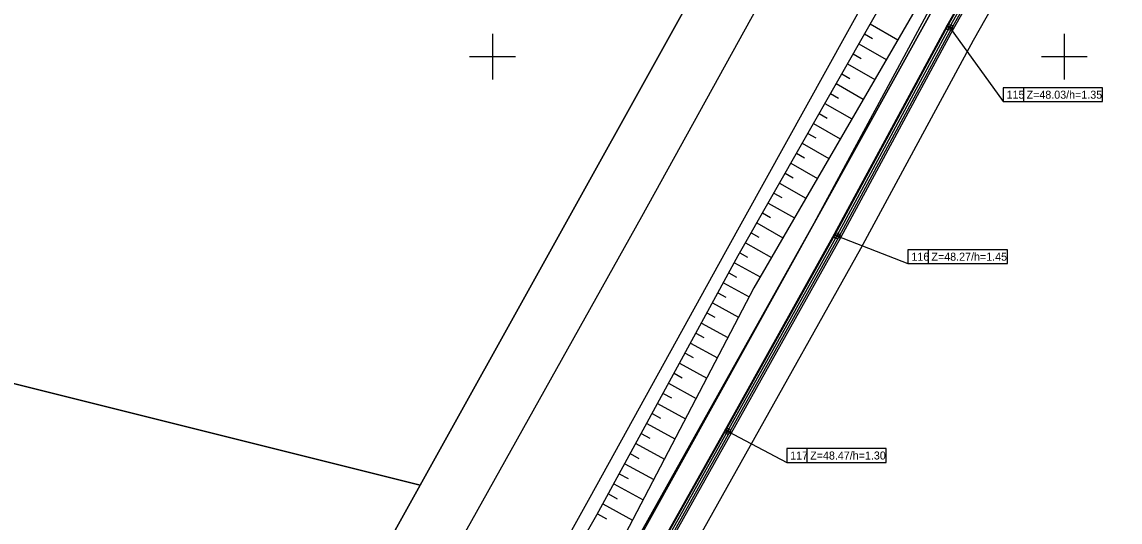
# Model space of a CAD drawing. Extents: x 567882 to 578407, y 6567824 to 6585634.
# Drawn here: x 574858.9 to 574954.9, y 6579609.3 to 6579653 of the extents above; entities that cross this region are included whole.
import ezdxf

# ---------------------------------------------------------------- set-up
doc = ezdxf.new("R2010")
doc.units = 0
for name, color, linetype in [('ABIJOONIS', 7, 'Continuous'), ('KOORDPUNKT', 7, 'Continuous'), ('KPKAABEL', 7, 'Continuous'), ('MOOTKORG-EH2000', 7, 'Continuous'), ('MOOTMPUNKT', 7, 'Continuous'), ('MOOTPIIR', 7, 'Continuous'), ('PIIR', 7, 'Continuous'), ('RELJEEF', 7, 'Continuous'), ('SITRASS', 7, 'Continuous'), ('TEE', 7, 'Continuous'), ('VORK', 7, 'Continuous')]:
    doc.layers.add(name, color=color, linetype=linetype)

msp = doc.modelspace()

# ---------------------------------------------------------------- linework, layer by layer
at = {"layer": 'ABIJOONIS'}
for p, q in [((574946.452, 6579646.076), (574946.452, 6579647.276)), ((574938.132, 6579631.921), (574938.132, 6579633.121)), ((574927.529, 6579614.55), (574927.529, 6579615.75))]:
    msp.add_line(p, q, dxfattribs=at)
for points in [[(574939.96, 6579652.562), (574944.652, 6579646.076), (574953.352, 6579646.076), (574953.352, 6579647.276), (574944.652, 6579647.276), (574944.652, 6579646.076)], [(574930.112, 6579634.352), (574936.332, 6579631.921), (574945.032, 6579631.921), (574945.032, 6579633.121), (574936.332, 6579633.121), (574936.332, 6579631.921)], [(574920.563, 6579617.273), (574925.729, 6579614.55), (574934.429, 6579614.55), (574934.429, 6579615.75), (574925.729, 6579615.75), (574925.729, 6579614.55)]]:
    msp.add_lwpolyline(points, dxfattribs=at)
at = {"layer": 'KOORDPUNKT'}
for centre, radius in [((574939.96, 6579652.562), 0.25), ((574939.96, 6579652.562), 0.025), ((574939.96, 6579652.562), 0.0221), ((574939.96, 6579652.562), 0.0191), ((574939.96, 6579652.562), 0.0161), ((574939.96, 6579652.562), 0.0132), ((574939.96, 6579652.562), 0.0102), ((574939.96, 6579652.562), 0.00726), ((574939.96, 6579652.562), 0.0043), ((574930.112, 6579634.352), 0.25), ((574930.112, 6579634.352), 0.025), ((574930.112, 6579634.352), 0.0221), ((574930.112, 6579634.352), 0.0191), ((574930.112, 6579634.352), 0.0161), ((574930.112, 6579634.352), 0.0132), ((574930.112, 6579634.352), 0.0102), ((574930.112, 6579634.352), 0.00726), ((574930.112, 6579634.352), 0.0043), ((574920.563, 6579617.273), 0.25), ((574920.563, 6579617.273), 0.025), ((574920.563, 6579617.273), 0.0221), ((574920.563, 6579617.273), 0.0191), ((574920.563, 6579617.273), 0.0161), ((574920.563, 6579617.273), 0.0132), ((574920.563, 6579617.273), 0.0102), ((574920.563, 6579617.273), 0.00726), ((574920.563, 6579617.273), 0.0043)]:
    msp.add_circle(centre, radius, dxfattribs=at)
at = {"layer": 'KPKAABEL'}
for points in [[(574989.76, 6579739.909), (574980.48, 6579723.418), (574970.477, 6579705.895), (574960.355, 6579688.25), (574950.768, 6579671.215), (574940.129, 6579652.468), (574930.281, 6579634.259), (574920.731, 6579617.179), (574910.158, 6579598.359), (574906.501, 6579591.465), (574905.559, 6579589.796), (574904.581, 6579587.758), (574903.273, 6579585.36), (574900.95, 6579581.191), (574891.261, 6579564.822), (574879.768, 6579545.448)], [(574989.905, 6579739.828), (574980.625, 6579723.337), (574970.621, 6579705.813), (574960.499, 6579688.168), (574950.912, 6579671.133), (574940.274, 6579652.388), (574930.427, 6579634.179), (574920.876, 6579617.097), (574910.304, 6579598.28), (574906.636, 6579591.274), (574905.621, 6579589.512), (574904.821, 6579587.945), (574903.445, 6579585.311), (574901.094, 6579581.108), (574891.404, 6579564.737), (574879.911, 6579545.365)], [(574989.905, 6579739.828), (574980.625, 6579723.337), (574970.621, 6579705.813), (574960.499, 6579688.168), (574950.912, 6579671.133), (574940.274, 6579652.388), (574930.427, 6579634.179), (574920.876, 6579617.097), (574910.304, 6579598.28), (574906.636, 6579591.274), (574905.621, 6579589.512), (574904.821, 6579587.945), (574903.445, 6579585.311), (574901.094, 6579581.108), (574891.404, 6579564.737), (574879.911, 6579545.365)], [(574989.423, 6579740.096), (574980.144, 6579723.609), (574970.142, 6579706.087), (574960.019, 6579688.441), (574950.432, 6579671.405), (574939.792, 6579652.655), (574929.943, 6579634.445), (574920.394, 6579617.367), (574909.818, 6579598.542), (574906.353, 6579591.794), (574905.216, 6579589.784)], [(574989.423, 6579740.096), (574980.144, 6579723.609), (574970.142, 6579706.087), (574960.019, 6579688.441), (574950.432, 6579671.405), (574939.792, 6579652.655), (574929.943, 6579634.445), (574920.394, 6579617.367), (574909.818, 6579598.542), (574906.353, 6579591.794), (574905.216, 6579589.784)], [(574989.423, 6579740.096), (574980.144, 6579723.609), (574970.142, 6579706.087), (574960.019, 6579688.441), (574950.432, 6579671.405), (574939.792, 6579652.655), (574929.943, 6579634.445), (574920.394, 6579617.367), (574909.818, 6579598.542), (574906.353, 6579591.794), (574905.22, 6579589.981)], [(574989.423, 6579740.096), (574980.144, 6579723.609), (574970.142, 6579706.087), (574960.019, 6579688.441), (574950.432, 6579671.405), (574939.792, 6579652.655), (574929.943, 6579634.445), (574920.394, 6579617.367), (574909.818, 6579598.542), (574906.353, 6579591.794), (574905.22, 6579589.981)], [(574989.592, 6579740.003), (574980.312, 6579723.514), (574970.31, 6579705.991), (574960.187, 6579688.345), (574950.6, 6579671.31), (574939.96, 6579652.562), (574930.112, 6579634.352), (574920.563, 6579617.273), (574909.988, 6579598.45), (574906.521, 6579591.699), (574905.311, 6579589.773)], [(574989.592, 6579740.003), (574980.312, 6579723.514), (574970.31, 6579705.991), (574960.187, 6579688.345), (574950.6, 6579671.31), (574939.96, 6579652.562), (574930.112, 6579634.352), (574920.563, 6579617.273), (574909.988, 6579598.45), (574906.521, 6579591.699), (574905.311, 6579589.773)], [(574989.592, 6579740.003), (574980.312, 6579723.514), (574970.31, 6579705.991), (574960.187, 6579688.345), (574950.6, 6579671.31), (574939.96, 6579652.562), (574930.112, 6579634.352), (574920.563, 6579617.273), (574909.988, 6579598.45), (574906.521, 6579591.699), (574905.383, 6579589.705)], [(574989.592, 6579740.003), (574980.312, 6579723.514), (574970.31, 6579705.991), (574960.187, 6579688.345), (574950.6, 6579671.31), (574939.96, 6579652.562), (574930.112, 6579634.352), (574920.563, 6579617.273), (574909.988, 6579598.45), (574906.521, 6579591.699), (574905.383, 6579589.705)], [(574989.76, 6579739.909), (574980.48, 6579723.418), (574970.477, 6579705.895), (574960.355, 6579688.25), (574950.768, 6579671.215), (574940.129, 6579652.468), (574930.281, 6579634.259), (574920.731, 6579617.179), (574910.158, 6579598.359), (574906.501, 6579591.465), (574905.496, 6579589.657)], [(574989.76, 6579739.909), (574980.48, 6579723.418), (574970.477, 6579705.895), (574960.355, 6579688.25), (574950.768, 6579671.215), (574940.129, 6579652.468), (574930.281, 6579634.259), (574920.731, 6579617.179), (574910.158, 6579598.359), (574906.501, 6579591.465), (574905.496, 6579589.657)]]:
    msp.add_lwpolyline(points, dxfattribs=at)
at = {"layer": 'MOOTMPUNKT'}
for centre in [(574939.96, 6579652.562), (574930.112, 6579634.352), (574920.563, 6579617.273)]:
    msp.add_circle(centre, 0.1, dxfattribs=at)
at = {"layer": 'MOOTPIIR'}
for points in [[(574783.397, 6579361.234), (574783.972, 6579365.714), (574785.418, 6579372.974), (574786.755, 6579376.218), (574794.497, 6579389.867), (574801.405, 6579402.647), (574816.518, 6579429.512), (574819.346, 6579434.015), (574825.417, 6579447.064), (574830.49, 6579460.449), (574832.322, 6579464.281), (574834.456, 6579468.122), (574847.979, 6579494.199), (574858.326, 6579513.293), (574868.279, 6579530.231), (574877.65, 6579546.701), (574898.821, 6579582.408), (574908.016, 6579599.559), (574928.128, 6579635.444), (574937.991, 6579653.677), (574987.611, 6579741.101)], [(574991.652, 6579738.848), (574942.02, 6579651.421), (574932.176, 6579633.204), (574912.059, 6579597.327), (574902.834, 6579580.13), (574881.639, 6579544.355), (574872.274, 6579527.906), (574862.335, 6579511.002), (574852.053, 6579492.035), (574838.55, 6579465.977), (574836.397, 6579462.111), (574834.77, 6579458.712), (574829.71, 6579445.371), (574824.676, 6579433.79), (574826.573, 6579432.419), (574824.183, 6579429.043), (574822.45, 6579430.264), (574820.531, 6579427.18), (574805.46, 6579400.392), (574800.231, 6579390.668), (574790.794, 6579374.128), (574789.712, 6579371.487), (574788.468, 6579364.969), (574787.919, 6579360.798)]]:
    msp.add_lwpolyline(points, dxfattribs=at)
at = {"layer": 'PIIR'}
for points in [[(574727.46, 6579273.88), (574785.6, 6579381.36), (574819.19, 6579439.61), (574869.09, 6579529.19), (574925.33, 6579630.41), (574981.21, 6579731.02), (575004.79, 6579773.5), (575034.28, 6579814.32), (575053.49, 6579860.84), (575083.48, 6579915.14), (575134.26, 6580006.43), (575147.91, 6580031.46), (575159.41, 6580053.2), (575171.66, 6580077.73), (575181.4, 6580099.09)], [(575181.4, 6580099.09), (575171.66, 6580077.73), (575159.41, 6580053.2), (575147.91, 6580031.46), (575134.26, 6580006.43), (575083.48, 6579915.14), (575053.49, 6579860.84), (575034.28, 6579814.32), (575004.79, 6579773.5), (574981.21, 6579731.02), (574925.33, 6579630.41), (574869.09, 6579529.19), (574819.19, 6579439.61), (574785.6, 6579381.36), (574779.63, 6579362.79), (574779.06, 6579345.99)], [(575160.23, 6580098.16), (575153.91, 6580084.7), (575145.65, 6580068.1), (575137.43, 6580052.18), (575126.04, 6580031.08), (575114.23, 6580009.66), (575102.97, 6579989.02), (575086.85, 6579960.26), (575064.27, 6579919.74), (575041.9, 6579879.1), (575021.43, 6579841.98), (575015.88, 6579831.99), (575005.3, 6579813.3), (574893.68, 6579612.57), (574827.06, 6579492.77), (574804.26, 6579451.78), (574742.46, 6579341.2)]]:
    msp.add_lwpolyline(points, dxfattribs=at)
for points in [[(574440.53, 6579616.91), (574653.32, 6579577.76), (574755.17, 6579647.16), (574893.68, 6579612.57), (575005.3, 6579813.3), (574437.33, 6579964.89), (574407.1, 6579720.38), (574420.55, 6579717.69), (574431.2, 6579715.65), (574426.02, 6579683.89), (574439.7, 6579676.36)], [(574893.68, 6579612.57), (574755.17, 6579647.16), (574653.32, 6579577.76), (574827.06, 6579492.77)]]:
    msp.add_lwpolyline(points, close=True, dxfattribs=at)
at = {"layer": 'RELJEEF'}
for p, q in [((574933.01, 6579652.854), (574935.435, 6579651.473)), ((574932.515, 6579651.985), (574933.24, 6579651.572)), ((574932.02, 6579651.116), (574934.431, 6579649.743)), ((574931.031, 6579649.378), (574933.427, 6579648.014)), ((574931.525, 6579650.247), (574932.246, 6579649.836)), ((574930.536, 6579648.509), (574931.253, 6579648.101)), ((574930.041, 6579647.64), (574932.423, 6579646.284)), ((574929.546, 6579646.771), (574930.259, 6579646.365)), ((574929.052, 6579645.902), (574931.418, 6579644.554)), ((574928.557, 6579645.033), (574929.265, 6579644.63)), ((574928.062, 6579644.164), (574930.414, 6579642.825)), ((574927.567, 6579643.295), (574928.271, 6579642.894)), ((574927.073, 6579642.426), (574929.41, 6579641.095)), ((574926.578, 6579641.557), (574927.277, 6579641.159)), ((574925.588, 6579639.819), (574926.283, 6579639.423)), ((574926.083, 6579640.688), (574928.406, 6579639.365)), ((574925.094, 6579638.95), (574927.402, 6579637.635)), ((574924.599, 6579638.08), (574925.289, 6579637.688)), ((574924.104, 6579637.211), (574926.397, 6579635.906)), ((574923.609, 6579636.342), (574924.295, 6579635.952)), ((574923.114, 6579635.473), (574925.393, 6579634.176)), ((574922.62, 6579634.604), (574923.301, 6579634.216)), ((574922.125, 6579633.735), (574924.389, 6579632.446)), ((574921.63, 6579632.866), (574922.307, 6579632.481)), ((574920.668, 6579631.113), (574921.339, 6579630.747)), ((574921.147, 6579631.991), (574923.408, 6579630.757)), ((574920.189, 6579630.235), (574922.439, 6579629.007)), ((574919.71, 6579629.358), (574920.39, 6579628.987)), ((574919.231, 6579628.48), (574921.513, 6579627.234)), ((574918.752, 6579627.602), (574919.441, 6579627.226)), ((574918.273, 6579626.724), (574920.587, 6579625.461)), ((574917.794, 6579625.846), (574918.493, 6579625.465)), ((574917.315, 6579624.968), (574919.661, 6579623.688)), ((574916.836, 6579624.091), (574917.545, 6579623.704)), ((574916.357, 6579623.213), (574918.735, 6579621.915)), ((574915.878, 6579622.335), (574916.596, 6579621.943)), ((574914.92, 6579620.579), (574915.648, 6579620.182)), ((574915.399, 6579621.457), (574917.809, 6579620.142)), ((574914.441, 6579619.701), (574916.883, 6579618.369)), ((574913.962, 6579618.824), (574914.699, 6579618.421)), ((574913.483, 6579617.946), (574915.957, 6579616.596)), ((574913.004, 6579617.068), (574913.751, 6579616.66)), ((574912.525, 6579616.19), (574915.031, 6579614.823)), ((574912.046, 6579615.312), (574912.803, 6579614.9)), ((574911.567, 6579614.434), (574914.105, 6579613.05)), ((574911.088, 6579613.557), (574911.854, 6579613.139)), ((574910.609, 6579612.679), (574913.178, 6579611.277)), ((574910.13, 6579611.801), (574910.906, 6579611.378)), ((574909.172, 6579610.045), (574909.957, 6579609.617)), ((574909.651, 6579610.923), (574912.252, 6579609.504))]:
    msp.add_line(p, q, dxfattribs=at)
for points in [[(574825.312, 6579450.057), (574827.262, 6579458.682), (574831.793, 6579468.971), (574843.575, 6579491.073), (574856.902, 6579516.34), (574873.179, 6579545.435), (574887.024, 6579570.108), (574896.985, 6579588.694), (574909.123, 6579609.955), (574921.486, 6579632.613), (574936.072, 6579658.233), (574950.203, 6579684.086), (574968.269, 6579716.566), (574982.042, 6579741.925)], [(574985.512, 6579741.66), (574972.462, 6579715.831), (574952.967, 6579683.756), (574938.511, 6579656.771), (574922.858, 6579629.809), (574911.609, 6579608.272), (574898.881, 6579586.367), (574889.197, 6579568.907), (574873.854, 6579541.136), (574859.998, 6579515.973), (574846.296, 6579492.006), (574833.829, 6579466.629), (574829.877, 6579455.478), (574826.951, 6579449.496)]]:
    msp.add_lwpolyline(points, dxfattribs=at)
at = {"layer": 'SITRASS'}
msp.add_lwpolyline([(574989.362, 6579740.13), (574980.083, 6579723.643), (574970.081, 6579706.121), (574959.958, 6579688.475), (574950.371, 6579671.439), (574939.73, 6579652.689), (574929.882, 6579634.479), (574920.333, 6579617.401), (574909.756, 6579598.575), (574906.243, 6579591.85), (574905.142, 6579590.024), (574904.229, 6579588.153), (574900.555, 6579581.419), (574890.869, 6579565.054), (574879.373, 6579545.677)], dxfattribs=at)
at = {"layer": 'TEE'}
for points in [[(574808.42, 6579456.857), (574810.816, 6579456.65), (574813.966, 6579457.934), (574816.111, 6579461.67), (574828.76, 6579484.416), (574840.52, 6579505.472), (574855.294, 6579532.151), (574868.533, 6579556.015), (574880.11, 6579576.796), (574896.689, 6579606.751), (574913.049, 6579636.037), (574926.592, 6579660.53), (574941.925, 6579688.256), (574960.227, 6579721.021), (574971.23, 6579740.721), (574985.481, 6579766.505), (574996.185, 6579785.772), (575005.633, 6579803.055), (575005.525, 6579805.618), (575002.506, 6579812.602), (575000.158, 6579815.957), (574995.524, 6579819.155), (574990.71, 6579820.807), (574986.978, 6579821.861)], [(574981.556, 6579743.107), (574966.717, 6579716.134), (574949.641, 6579684.607), (574934.457, 6579658.332), (574920.383, 6579632.955), (574908.496, 6579611.469), (574896.606, 6579590.073), (574885.388, 6579569.922), (574872.084, 6579545.97), (574854.886, 6579515.038), (574841.618, 6579491.116), (574829.95, 6579470.299), (574822.68, 6579457.18), (574813.555, 6579440.868), (574805.033, 6579425.567), (574792.578, 6579403.428), (574781.67, 6579383.729), (574772.536, 6579367.638), (574772.316, 6579364.824), (574771.097, 6579359.324)]]:
    msp.add_lwpolyline(points, dxfattribs=at)
at = {"layer": 'VORK'}
for p, q in [((574900, 6579652), (574900, 6579648)), ((574950, 6579652), (574950, 6579648)), ((574898, 6579650), (574902, 6579650)), ((574948, 6579650), (574952, 6579650))]:
    msp.add_line(p, q, dxfattribs=at)

# ---------------------------------------------------------------- texts
at = {"layer": 'ABIJOONIS'}
for s, p in [('115', (574944.952, 6579646.326)), ('Z=48.03/h=1.35', (574946.702, 6579646.326)), ('116', (574936.632, 6579632.171)), ('Z=48.27/h=1.45', (574938.382, 6579632.171)), ('117', (574926.029, 6579614.8)), ('Z=48.47/h=1.30', (574927.779, 6579614.8))]:
    msp.add_text(s, height=0.7, dxfattribs=at).set_placement(p)
at = {"layer": 'MOOTKORG-EH2000'}
for s, p in [(' 49.38', (574939.96, 6579652.512)), (' 49.72', (574930.112, 6579634.302)), (' 49.77', (574920.563, 6579617.223))]:
    msp.add_text(s, height=0.1, dxfattribs=at).set_placement(p)

doc.saveas('drawing.dxf')
